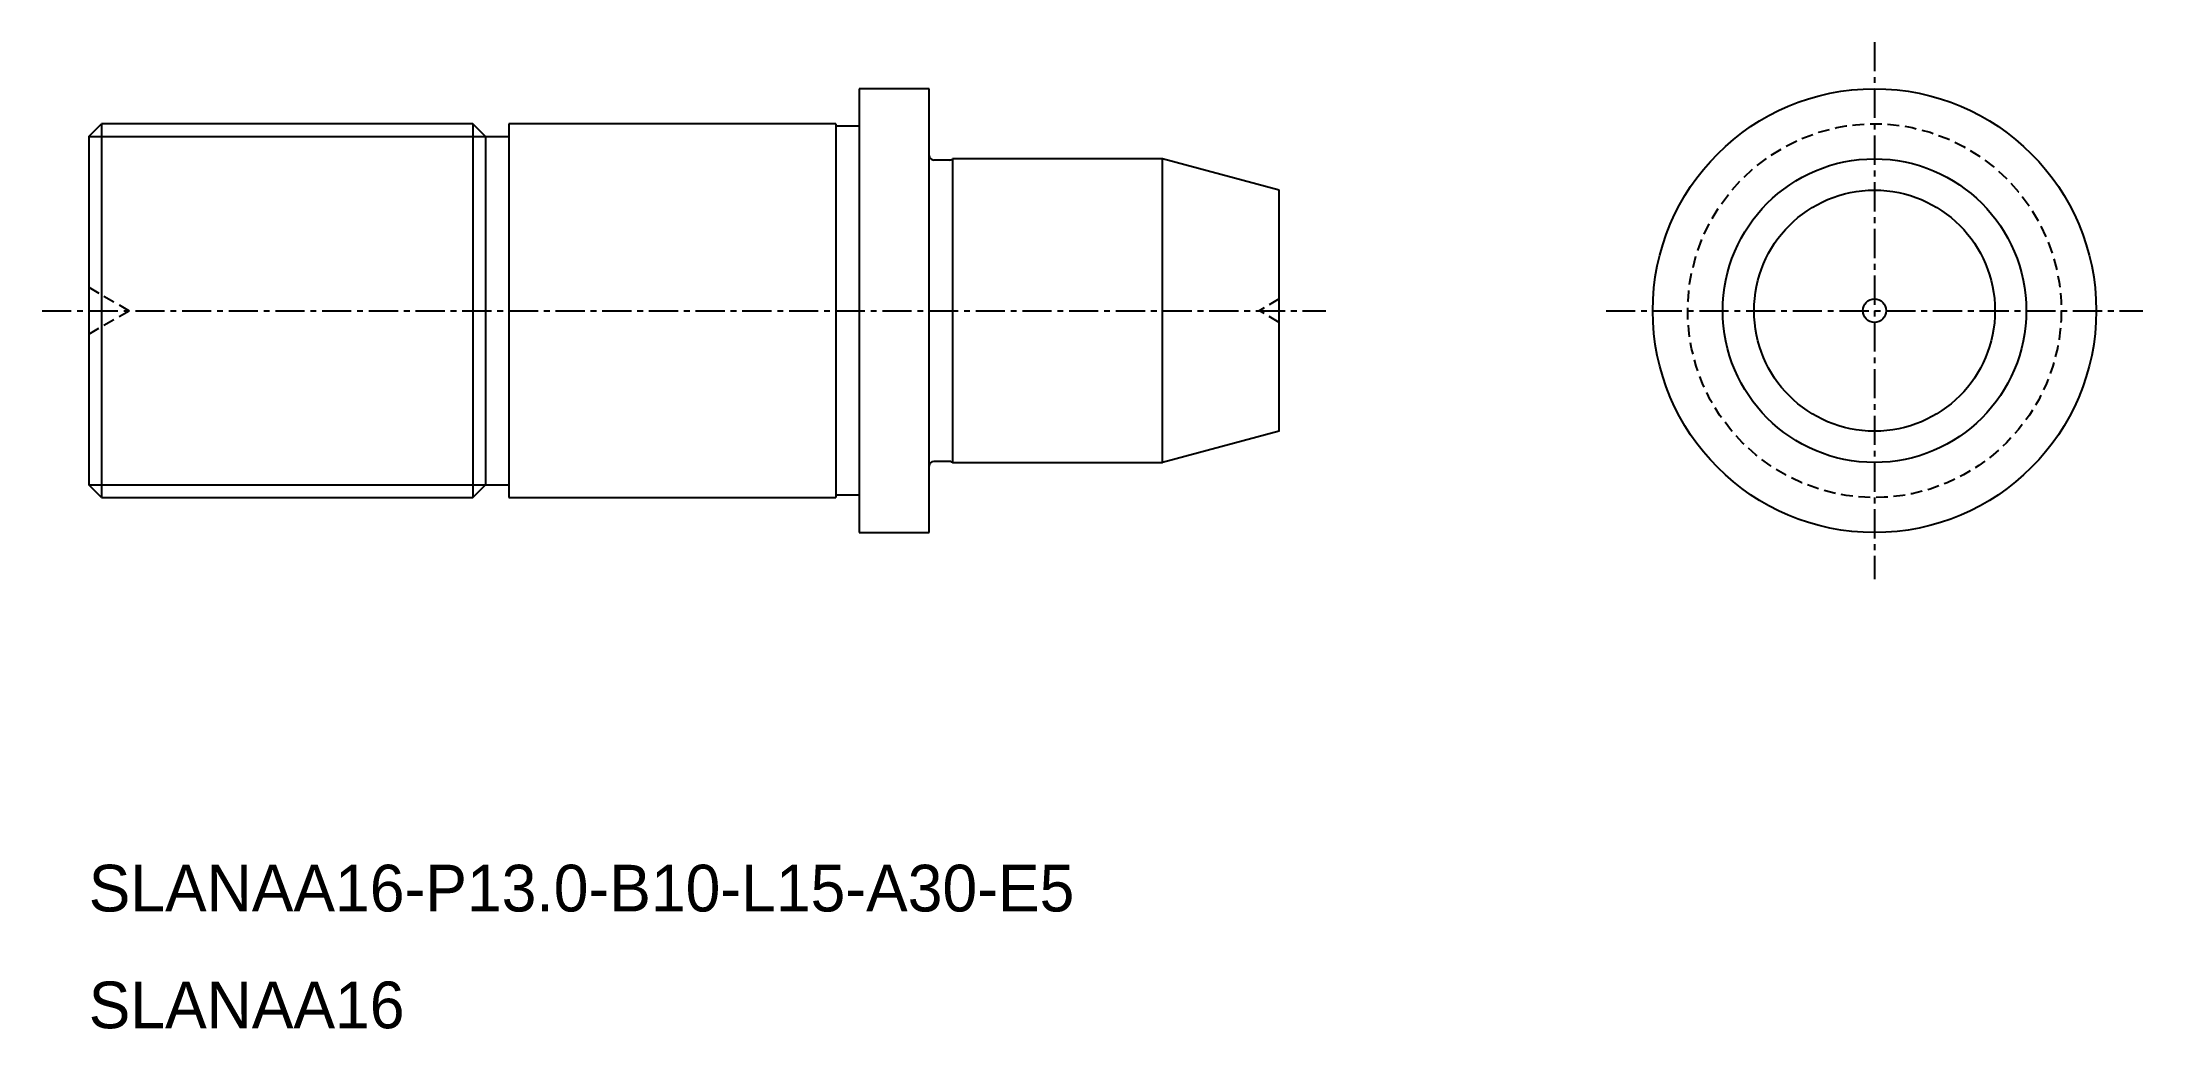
# Model space of a CAD drawing. Extents: x -1654.5 to -1564.5, y -281.3 to -239.
import ezdxf

# ---------------------------------------------------------------- set-up
doc = ezdxf.new("R2010")
doc.units = 0
doc.linetypes.add('CENTER', pattern=[2, 1.25, -0.25, 0.25, -0.25])
doc.linetypes.add('DASHED', pattern=[0.75, 0.5, -0.25])
doc.layers.get('0').update_dxf_attribs({"linetype": 'CONTINUOUS'})
doc.layers.add('CENTER', color=1, linetype='CENTER')

msp = doc.modelspace()

# ---------------------------------------------------------------- linework, layer by layer
at = {"color": 7, "linetype": 'CONTINUOUS'}
for p, q in [((-1616.529, -241.029), (-1619.529, -241.029)), ((-1619.529, -241.029), (-1619.529, -260.029)), ((-1616.529, -260.029), (-1616.529, -241.029)), ((-1652.529, -243.071), (-1651.987, -242.529)), ((-1636.07, -242.529), (-1651.987, -242.529)), ((-1651.987, -242.529), (-1651.987, -258.529)), ((-1635.529, -243.071), (-1636.07, -242.529)), ((-1636.07, -242.529), (-1636.07, -258.529)), ((-1620.529, -242.529), (-1634.529, -242.529)), ((-1634.529, -242.529), (-1634.529, -258.529)), ((-1620.529, -242.529), (-1620.529, -258.529)), ((-1619.529, -242.629), (-1620.529, -242.629)), ((-1652.529, -243.071), (-1652.529, -257.988)), ((-1635.529, -243.071), (-1635.529, -257.988)), ((-1635.529, -243.071), (-1634.529, -243.071)), ((-1615.661, -244.079), (-1616.329, -244.079)), ((-1615.529, -244.029), (-1615.529, -257.029)), ((-1606.529, -244.029), (-1615.529, -244.029)), ((-1601.529, -245.369), (-1606.529, -244.029)), ((-1606.529, -257.029), (-1606.529, -244.029)), ((-1601.529, -255.689), (-1601.529, -245.369)), ((-1601.529, -255.689), (-1606.529, -257.029)), ((-1615.661, -256.979), (-1616.329, -256.979)), ((-1615.529, -257.029), (-1606.529, -257.029)), ((-1651.987, -258.529), (-1652.529, -257.988)), ((-1636.07, -258.529), (-1635.529, -257.988)), ((-1635.529, -257.988), (-1634.529, -257.988)), ((-1651.987, -258.529), (-1636.07, -258.529)), ((-1634.529, -258.529), (-1620.529, -258.529)), ((-1619.529, -258.429), (-1620.529, -258.429)), ((-1619.529, -260.029), (-1616.529, -260.029))]:
    msp.add_line(p, q, dxfattribs=at)
at = {"color": 3, "linetype": 'CONTINUOUS'}
for p, q in [((-1652.529, -243.071), (-1635.529, -243.071)), ((-1652.529, -257.988), (-1635.529, -257.988))]:
    msp.add_line(p, q, dxfattribs=at)
at = {"color": 3, "linetype": 'DASHED'}
for p, q in [((-1652.529, -249.529), (-1650.797, -250.529)), ((-1601.529, -250.029), (-1602.395, -250.529)), ((-1652.529, -251.529), (-1650.797, -250.529)), ((-1601.529, -251.029), (-1602.395, -250.529))]:
    msp.add_line(p, q, dxfattribs=at)
at = {"color": 7, "linetype": 'CONTINUOUS'}
for radius in [9.5, 6.5, 5.16, 0.5]:
    msp.add_circle((-1576.029, -250.529), radius, dxfattribs=at)
at = {"color": 3, "linetype": 'DASHED'}
msp.add_circle((-1576.029, -250.529), 8, dxfattribs=at)
at = {"color": 7, "linetype": 'CONTINUOUS'}
for centre, start, end in [((-1616.329, -243.879), 180, 270), ((-1615.661, -243.879), 270, 311.40962), ((-1616.329, -257.179), 90, 180), ((-1615.661, -257.179), 48.59038, 90)]:
    msp.add_arc(centre, 0.2, start, end, dxfattribs=at)
at = {"layer": 'CENTER', "color": 1, "linetype": 'CENTER'}
for p, q in [((-1576.029, -239.029), (-1576.029, -262.029)), ((-1654.529, -250.529), (-1599.529, -250.529)), ((-1587.529, -250.529), (-1564.529, -250.529))]:
    msp.add_line(p, q, dxfattribs=at)

# ---------------------------------------------------------------- texts
at = {"color": 7, "linetype": 'CONTINUOUS'}
for s, p in [('SLANAA16-P13.0-B10-L15-A30-E5', (-1652.529, -276.25)), ('SLANAA16', (-1652.529, -281.25))]:
    msp.add_text(s, height=2, dxfattribs=at).set_placement(p)

doc.saveas('drawing.dxf')
